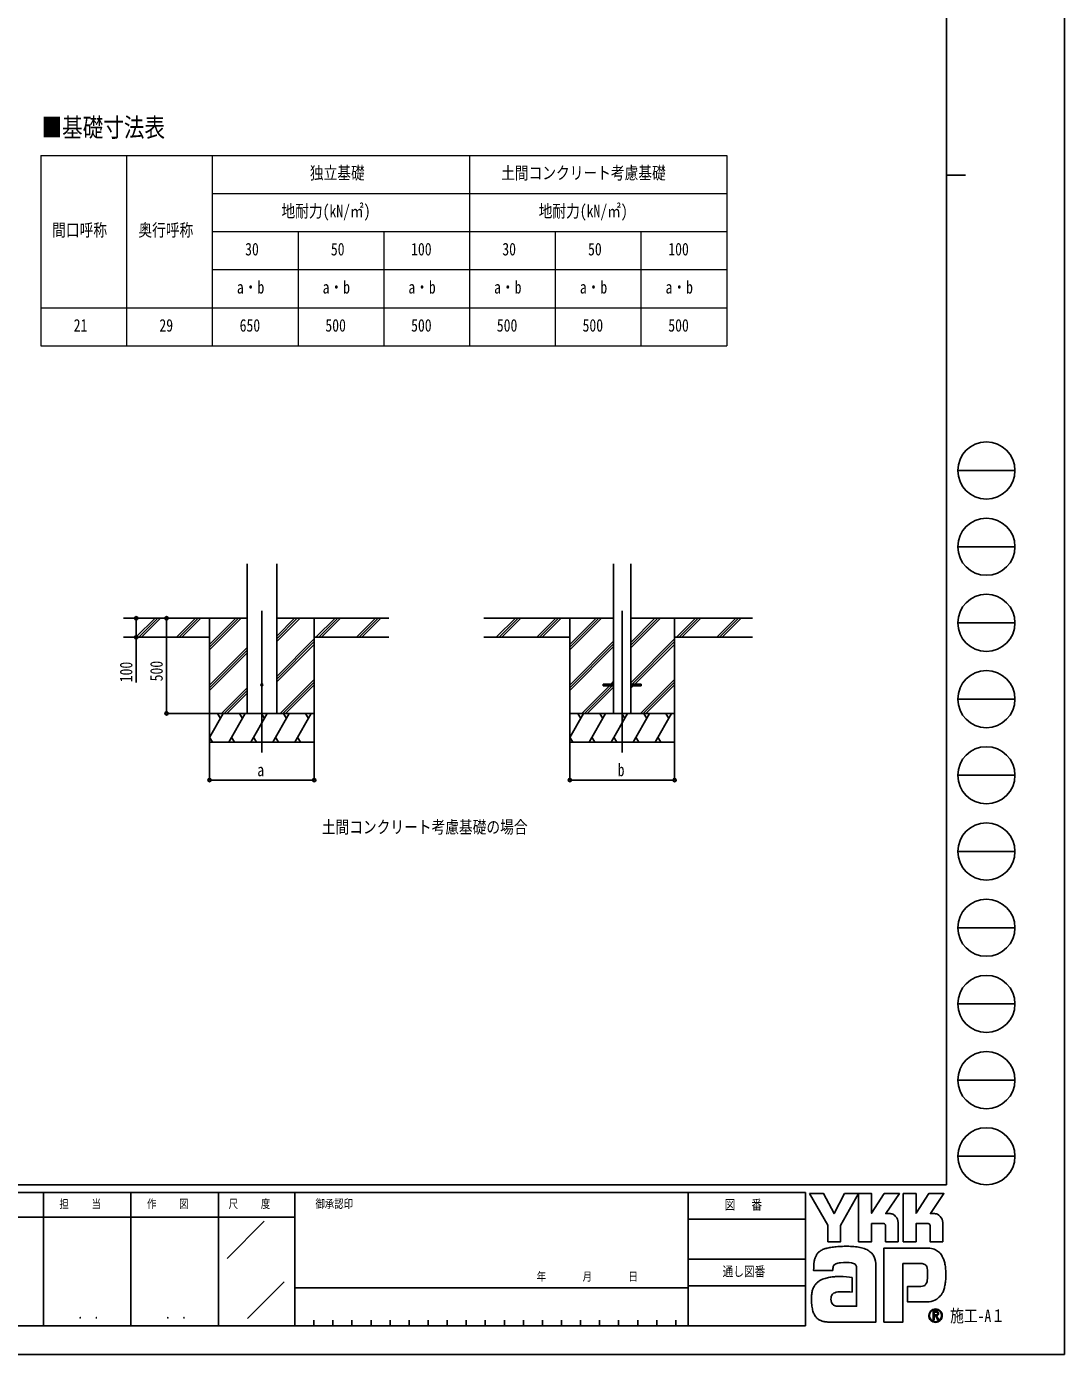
# Model space of a CAD drawing. Units: millimetres, scale not verified. Extents: x -8410 to 8410, y -5940 to 5940.
# Drawn here: x 2962 to 8410, y -5940 to 1030 of the extents above; entities that cross this region are included whole.
import ezdxf
from ezdxf.enums import TextEntityAlignment as Align

# ---------------------------------------------------------------- set-up
doc = ezdxf.new("R2010")
doc.units = ezdxf.units.MM
doc.header["$LTSCALE"] = 30
doc.layers.add('0-1_TABLE1', color=7, linetype='Continuous', lineweight=18)
for name, color, linetype in [('0-2_USER1', 3, 'Continuous'), ('0-3_YKK_12', 2, 'Continuous'), ('0-4_YKK_13', 4, 'Continuous'), ('0-5_YKK_A1', 4, 'Continuous'), ('0-6_YKK_D', 6, 'Continuous'), ('0-7_YKK_ZWAK', 7, 'Continuous')]:
    doc.layers.add(name, color=color, linetype=linetype)
doc.styles.add('ＭＳ ゴシック', font='')
doc.styles.get('ＭＳ ゴシック').set_extended_font_data('MS Gothic')

msp = doc.modelspace()

# ---------------------------------------------------------------- linework, layer by layer
at = {"layer": '0-1_TABLE1'}
for p, q in [((3037.13, 354.21), (6637.13, 354.21)), ((3037.13, 354.21), (3037.13, -645.79)), ((3487.13, 354.21), (3487.13, -645.79)), ((3937.13, 354.21), (3937.13, -645.79)), ((5287.13, 354.21), (5287.13, -645.79)), ((3937.13, 154.21), (6637.13, 154.21)), ((3937.13, -45.79), (6637.13, -45.79)), ((4387.13, -45.79), (4387.13, -645.79)), ((4837.13, -45.79), (4837.13, -645.79)), ((5737.13, -45.79), (5737.13, -645.79)), ((6187.13, -45.79), (6187.13, -645.79)), ((3937.13, -245.79), (6637.13, -245.79)), ((3037.13, -445.79), (6637.13, -445.79)), ((3037.13, -645.79), (6637.13, -645.79))]:
    msp.add_line(p, q, dxfattribs=at)
msp.add_lwpolyline([(6637.13, 354.21), (6637.13, -45.79), (6637.13, -645.79)], dxfattribs=at)
at = {"layer": '0-3_YKK_12'}
for p, q in [((4197.2, -2037.03), (4197.2, -2780.35)), ((6088.77, -2037.03), (6088.77, -2780.35))]:
    msp.add_line(p, q, dxfattribs=at)
at = {"layer": '0-4_YKK_13'}
for p, q in [((5988.77, -2420.77), (5988.77, -2429.77)), ((5988.77, -2420.77), (6043.57, -2420.77)), ((5988.77, -2429.77), (6043.57, -2429.77)), ((6133.97, -2420.77), (6188.77, -2420.77)), ((6133.97, -2429.77), (6188.77, -2429.77)), ((6188.77, -2420.77), (6188.77, -2429.77))]:
    msp.add_line(p, q, dxfattribs=at)
msp.add_circle((4197.2, -2425.27), 5, dxfattribs=at)
at = {"layer": '0-5_YKK_A1'}
for p, q in [((4119.45, -2575.27), (4119.45, -1789.92)), ((4274.95, -2575.27), (4274.95, -1789.92)), ((6043.57, -1789.92), (6043.57, -2575.27)), ((6133.97, -1789.92), (6133.97, -2575.27)), ((4119.45, -2075.27), (3471.25, -2075.27)), ((3537.93, -2173.86), (3636.53, -2075.27)), ((3550.67, -2175.27), (3650.67, -2075.27)), ((3564.81, -2175.27), (3664.81, -2075.27)), ((3750.06, -2173.86), (3848.66, -2075.27)), ((3762.8, -2175.27), (3862.8, -2075.27)), ((3776.95, -2175.27), (3876.95, -2075.27)), ((3922.2, -2075.27), (3922.2, -2725.27)), ((3922.2, -2242.15), (4089.08, -2075.27)), ((3922.2, -2228), (4074.94, -2075.27)), ((3922.2, -2213.86), (4060.79, -2075.27)), ((4274.95, -2197.77), (4397.45, -2075.27)), ((4274.95, -2183.62), (4383.3, -2075.27)), ((4274.95, -2169.48), (4369.16, -2075.27)), ((4274.95, -2075.27), (4862.82, -2075.27)), ((4472.2, -2075.27), (4472.2, -2725.27)), ((4481.29, -2175.27), (4581.29, -2075.27)), ((4495.44, -2175.27), (4595.44, -2075.27)), ((4509.58, -2175.27), (4609.58, -2075.27)), ((4693.43, -2175.27), (4793.43, -2075.27)), ((4707.57, -2175.27), (4807.57, -2075.27)), ((4721.71, -2175.27), (4821.71, -2075.27)), ((6043.57, -2075.27), (5362.82, -2075.27)), ((5429.5, -2173.86), (5528.1, -2075.27)), ((5442.24, -2175.27), (5542.24, -2075.27)), ((5456.38, -2175.27), (5556.39, -2075.27)), ((5641.64, -2173.86), (5740.23, -2075.27)), ((5654.37, -2175.27), (5754.37, -2075.27)), ((5668.52, -2175.27), (5768.52, -2075.27)), ((5813.77, -2075.27), (5813.77, -2725.27)), ((5813.77, -2242.15), (5980.65, -2075.27)), ((5813.77, -2228), (5966.51, -2075.27)), ((5813.77, -2213.86), (5952.36, -2075.27)), ((6133.97, -2230.31), (6289.02, -2075.27)), ((6133.97, -2216.17), (6274.87, -2075.27)), ((6133.97, -2202.03), (6260.73, -2075.27)), ((6133.97, -2075.27), (6771.97, -2075.27)), ((6363.77, -2075.27), (6363.77, -2725.27)), ((6372.86, -2175.27), (6472.86, -2075.27)), ((6387.01, -2175.27), (6487.01, -2075.27)), ((6401.15, -2175.27), (6501.15, -2075.27)), ((6585, -2175.27), (6685, -2075.27)), ((6599.14, -2175.27), (6699.14, -2075.27)), ((6613.28, -2175.27), (6713.28, -2075.27)), ((3922.2, -2175.27), (3471.25, -2175.27)), ((3922.2, -2425.99), (4119.45, -2228.74)), ((4274.95, -2381.61), (4472.2, -2184.36)), ((4274.95, -2395.75), (4472.2, -2198.5)), ((4274.95, -2409.9), (4472.2, -2212.65)), ((4472.2, -2175.27), (4862.82, -2175.27)), ((5813.77, -2175.27), (5362.82, -2175.27)), ((5813.77, -2425.99), (6043.57, -2196.2)), ((5813.77, -2440.13), (6043.57, -2210.34)), ((5813.77, -2454.28), (6043.57, -2224.48)), ((6133.97, -2414.16), (6363.77, -2184.36)), ((6141.5, -2420.77), (6363.77, -2198.5)), ((6155.65, -2420.77), (6363.77, -2212.65)), ((6363.77, -2175.27), (6771.97, -2175.27)), ((3922.2, -2440.13), (4119.45, -2242.89)), ((3922.2, -2454.28), (4119.45, -2257.03)), ((4293.42, -2575.27), (4472.2, -2396.49)), ((4307.56, -2575.27), (4472.2, -2410.63)), ((4321.71, -2575.27), (4472.2, -2424.78)), ((5876.63, -2575.27), (6022.13, -2429.77)), ((5890.77, -2575.27), (6036.27, -2429.77)), ((5904.91, -2575.27), (6043.57, -2436.61)), ((6031.13, -2420.77), (6043.57, -2408.33)), ((6133.97, -2442.45), (6146.65, -2429.77)), ((6184.99, -2575.27), (6363.77, -2396.49)), ((6199.13, -2575.27), (6363.77, -2410.63)), ((6213.28, -2575.27), (6363.77, -2424.78)), ((3985.06, -2575.27), (4119.45, -2440.88)), ((3999.2, -2575.27), (4119.45, -2455.02)), ((4013.34, -2575.27), (4119.45, -2469.16)), ((4472.2, -2575.27), (3922.2, -2575.27)), ((3922.2, -2700.72), (3994.63, -2575.27)), ((3979.62, -2601.25), (3964.62, -2575.27)), ((4023.49, -2725.27), (4110.1, -2575.27)), ((4095.1, -2601.25), (4080.1, -2575.27)), ((4138.96, -2725.27), (4225.57, -2575.27)), ((4210.56, -2601.25), (4195.56, -2575.27)), ((4254.43, -2725.27), (4341.04, -2575.27)), ((4326.04, -2601.25), (4311.03, -2575.27)), ((4369.9, -2725.27), (4456.51, -2575.27)), ((4441.51, -2601.25), (4426.51, -2575.27)), ((6363.77, -2575.27), (5813.77, -2575.27)), ((5813.77, -2700.72), (5886.2, -2575.27)), ((5871.2, -2601.25), (5856.19, -2575.27)), ((5915.06, -2725.27), (6001.67, -2575.27)), ((5986.67, -2601.25), (5971.67, -2575.27)), ((6030.53, -2725.27), (6117.14, -2575.27)), ((6102.14, -2601.25), (6087.13, -2575.27)), ((6146, -2725.27), (6232.61, -2575.27)), ((6217.61, -2601.25), (6202.6, -2575.27)), ((6261.47, -2725.27), (6348.08, -2575.27)), ((6333.08, -2601.25), (6318.08, -2575.27)), ((3923.02, -2699.29), (3938.02, -2725.26)), ((4038.49, -2699.29), (4053.49, -2725.27)), ((4153.96, -2699.29), (4168.96, -2725.27)), ((4269.43, -2699.29), (4284.43, -2725.27)), ((4384.9, -2699.29), (4399.9, -2725.27)), ((5814.59, -2699.29), (5829.59, -2725.26)), ((5930.06, -2699.29), (5945.06, -2725.27)), ((6045.53, -2699.29), (6060.53, -2725.27)), ((6161, -2699.29), (6176, -2725.27)), ((6276.47, -2699.29), (6291.47, -2725.27)), ((3922.2, -2725.27), (4472.2, -2725.27)), ((5813.77, -2725.27), (6363.77, -2725.27))]:
    msp.add_line(p, q, dxfattribs=at)
at = {"layer": '0-6_YKK_D'}
for p, q in [((3697.14, -2075.27), (3697.14, -2575.27)), ((3921.2, -2575.27), (3696.14, -2575.27)), ((3922.2, -2725.27), (3922.2, -2926.27)), ((4472.2, -2725.27), (4472.2, -2926.27)), ((5813.77, -2725.27), (5813.77, -2926.27)), ((6363.77, -2725.27), (6363.77, -2926.27)), ((3922.2, -2925.27), (4472.2, -2925.27)), ((5813.77, -2925.27), (6363.77, -2925.27))]:
    msp.add_line(p, q, dxfattribs=at)
msp.add_lwpolyline([(3537.86, -2075.27), (3537.86, -2175.27), (3537.86, -2412.47)], dxfattribs=at)
for centre in [(3537.86, -2075.27), (3697.14, -2075.27), (3537.86, -2175.27), (3697.14, -2575.27), (3922.2, -2925.27), (4472.2, -2925.27), (5813.77, -2925.27), (6363.77, -2925.27)]:
    msp.add_circle(centre, 8.5, dxfattribs=at)
at = {"layer": '0-7_YKK_ZWAK'}
for p, q in [((7790.04, 5550), (7790.04, -5050)), ((7790.04, 250), (7890.04, 250)), ((7850.04, -1300), (8150.04, -1300)), ((7850.04, -1700), (8150.04, -1700)), ((7850.04, -2100), (8150.04, -2100)), ((7850.04, -2500), (8150.04, -2500)), ((7850.04, -2900), (8150.04, -2900)), ((7850.04, -3300), (8150.04, -3300)), ((7850.04, -3700), (8150.04, -3700)), ((7850.04, -4100), (8150.04, -4100)), ((7850.04, -4500), (8150.04, -4500)), ((7850.04, -4900), (8150.04, -4900)), ((7790.04, -5050), (-7809.96, -5050)), ((3050.04, -5090), (3050.04, -5790)), ((3510.04, -5090), (3510.04, -5790)), ((3970.04, -5090), (3970.04, -5790)), ((4370.04, -5090), (3970.04, -5090)), ((6435.04, -5090), (4370.04, -5090)), ((4370.04, -5090), (4370.04, -5790)), ((6435.04, -5090), (6435.04, -5790)), ((7050.04, -5090), (6435.04, -5090)), ((7050.04, -5090), (7050.04, -5790)), ((3970.04, -5220), (2590.04, -5220)), ((3970.04, -5220), (4370.04, -5220)), ((4014.21, -5436.58), (4210.07, -5240.72)), ((6435.04, -5230), (7050.04, -5230)), ((6435.04, -5440), (7050.04, -5440)), ((4121.34, -5751.98), (4313.78, -5559.54)), ((4370.04, -5590), (6435.04, -5590)), ((7050.04, -5580), (6435.04, -5580)), ((4470.04, -5760), (4470.04, -5790)), ((4570.04, -5760), (4570.04, -5790)), ((4670.04, -5760), (4670.04, -5790)), ((4770.04, -5760), (4770.04, -5790)), ((4870.04, -5760), (4870.04, -5790)), ((4970.04, -5760), (4970.04, -5790)), ((5070.04, -5760), (5070.04, -5790)), ((5170.04, -5760), (5170.04, -5790)), ((5270.04, -5760), (5270.04, -5790)), ((5370.04, -5760), (5370.04, -5790)), ((5470.04, -5760), (5470.04, -5790)), ((5570.04, -5760), (5570.04, -5790)), ((5670.04, -5760), (5670.04, -5790)), ((5770.04, -5760), (5770.04, -5790)), ((5870.04, -5760), (5870.04, -5790)), ((5970.04, -5760), (5970.04, -5790)), ((6070.04, -5760), (6070.04, -5790)), ((6170.04, -5760), (6170.04, -5790)), ((6270.04, -5760), (6270.04, -5790)), ((6370.04, -5760), (6370.04, -5790)), ((7733.35, -5767.96), (7733.35, -5767.96)), ((2590.04, -5790), (3970.04, -5790)), ((3970.04, -5790), (4370.04, -5790)), ((4370.04, -5790), (6435.04, -5790)), ((6435.04, -5790), (7050.04, -5790))]:
    msp.add_line(p, q, dxfattribs=at)
for points in [[(-8410, -5940), (8410, -5940), (8410, 5940), (-8410, 5940)], [(7072.04, -5096), (7145.66, -5096), (7200.94, -5200.2), (7256.08, -5096), (7329.75, -5096), (7235.34, -5263.98), (7235.34, -5348.27), (7168.19, -5348.27), (7168.19, -5261.71)]]:
    msp.add_lwpolyline(points, close=True, dxfattribs=at)
for points in [[(3970.04, -5090), (2590.04, -5090), (2590.04, -5790)], [(7461.09, -5253.22), (7397.54, -5253.22), (7397.54, -5348.19), (7329.83, -5348.19), (7329.83, -5096), (7397.54, -5096), (7397.54, -5199.17), (7464.14, -5096), (7543.68, -5096), (7472.32, -5200.42), (7474.85, -5200.42), (7477.64, -5200.42), (7480.51, -5200.42), (7483.26, -5200.42), (7485.73, -5200.42), (7487.72, -5200.42), (7489.05, -5200.42), (7489.53, -5200.42)], [(7695.02, -5253.22), (7631.54, -5253.22), (7631.54, -5348.27), (7563.79, -5348.27), (7563.79, -5096), (7631.54, -5096), (7631.54, -5199.17), (7698.06, -5096), (7777.61, -5096), (7706.25, -5200.42), (7708.8, -5200.42), (7711.61, -5200.42), (7714.47, -5200.42), (7717.23, -5200.42), (7719.68, -5200.42), (7721.66, -5200.42), (7722.98, -5200.42), (7723.46, -5200.42)], [(7509.01, -5204.43), (7517.1, -5209.04), (7523.95, -5215.07), (7529.45, -5222.24), (7533.51, -5230.3), (7536.02, -5238.99), (7536.88, -5248.07), (7536.88, -5348.44), (7470.82, -5348.44), (7470.82, -5262.82)], [(7742.96, -5204.43), (7751.07, -5209.04), (7757.95, -5215.07), (7763.48, -5222.24), (7767.56, -5230.3), (7770.09, -5238.99), (7770.96, -5248.07), (7770.96, -5348.27), (7704.75, -5348.27), (7704.75, -5262.82)], [(7657.74, -5463.01), (7562.39, -5463.01), (7562.39, -5770), (7462.46, -5770), (7462.46, -5381.58), (7694.7, -5381.58)], [(7757.43, -5409.02), (7763.94, -5417.25), (7768.83, -5425.22), (7772.23, -5432.43)], [(7209.59, -5464.62), (7204.95, -5467.24), (7201.32, -5470.44), (7198.58, -5474.17), (7196.58, -5478.39), (7195.21, -5483.06), (7194.32, -5488.14), (7193.78, -5493.58), (7193.46, -5499.33), (7093.49, -5499.58), (7093.78, -5485.91), (7094.34, -5470.54)], [(7415.42, -5438.33), (7418.25, -5449.8), (7419.86, -5462.09), (7420.37, -5475.17), (7420.37, -5770), (7179.1, -5770)], [(7247.89, -5531.05), (7266.81, -5532.3), (7281.69, -5533.97), (7291.42, -5535.53), (7294.91, -5536.47), (7294.91, -5612.95), (7283.84, -5611.78), (7271.71, -5611.12), (7259.29, -5610.87), (7247.37, -5610.9), (7236.74, -5611.12), (7228.17, -5611.42), (7222.45, -5611.68), (7220.37, -5611.78), (7211.72, -5613.36), (7204.27, -5615.84), (7198, -5619.22), (7192.93, -5623.54), (7189.05, -5628.79), (7186.37, -5635.01), (7184.87, -5642.2), (7184.57, -5650.38), (7185.52, -5659.38), (7187.44, -5666.81), (7190.19, -5672.83), (7193.65, -5677.58), (7197.72, -5681.19), (7202.27, -5683.81), (7207.17, -5685.58), (7212.32, -5686.65), (7318.52, -5686.65), (7318.52, -5490.15), (7318.56, -5486.25), (7318.35, -5482.44), (7317.85, -5478.77), (7317, -5475.29), (7315.72, -5472.05), (7313.97, -5469.09), (7311.67, -5466.48), (7308.78, -5464.25)], [(7308.78, -5464.25), (7302.55, -5461.8), (7292.59, -5459.73), (7279.88, -5458.2), (7265.41, -5457.39), (7250.17, -5457.45), (7235.13, -5458.57)], [(7691.65, -5521.99), (7691.53, -5509.26), (7690.92, -5497.8), (7689.48, -5487.72), (7686.87, -5479.19)], [(7749.13, -5641.94), (7739.9, -5649.11), (7730.29, -5654.75), (7720.37, -5658.96), (7710.2, -5661.84), (7699.87, -5663.49), (7689.44, -5664.02), (7586.72, -5664.02), (7586.72, -5583.33), (7644.64, -5583.33), (7655.32, -5583.18), (7664.71, -5582.27), (7672.77, -5579.9)], [(7749.21, -5725.19), (7749.16, -5724.02), (7749.02, -5722.89), (7748.77, -5721.81), (7748.44, -5720.78), (7748.01, -5719.8), (7747.48, -5718.88), (7746.87, -5718.02), (7746.16, -5717.22), (7745.23, -5716.41), (7744.21, -5715.69), (7743.08, -5715.08), (7741.86, -5714.58), (7740.56, -5714.19), (7739.17, -5713.91), (7737.7, -5713.74), (7736.16, -5713.69), (7721, -5713.69), (7721, -5758.28), (7725.58, -5758.28), (7725.58, -5718.23), (7736.16, -5718.23), (7737.25, -5718.27), (7738.27, -5718.38), (7739.24, -5718.55), (7740.13, -5718.8), (7740.94, -5719.11), (7741.69, -5719.49), (7742.35, -5719.94), (7742.93, -5720.44)], [(7744.72, -5725.19), (7744.44, -5727.34), (7743.67, -5729.03), (7742.52, -5730.31), (7741.09, -5731.25), (7739.49, -5731.89), (7737.81, -5732.28), (7736.16, -5732.48), (7734.66, -5732.53), (7730.69, -5732.53), (7732.69, -5735.94), (7745.79, -5758.43), (7751.03, -5758.43), (7738.4, -5736.78), (7739.58, -5736.55), (7740.71, -5736.25), (7741.78, -5735.89), (7742.79, -5735.46), (7743.74, -5734.98), (7744.62, -5734.43), (7745.43, -5733.82), (7746.16, -5733.15)]]:
    msp.add_lwpolyline(points, dxfattribs=at)
for centre in [(8000.04, -1300), (8000.04, -1700), (8000.04, -2100), (8000.04, -2500), (8000.04, -2900), (8000.04, -3300), (8000.04, -3700), (8000.04, -4100), (8000.04, -4500), (8000.04, -4900)]:
    msp.add_circle(centre, 150, dxfattribs=at)
for centre, radius, start, end in [((7489.63, -5250.38), 49.95, 78.26798, 90.11215), ((7490.35, -5246.74), 46.25, 66.19963, 78.22058), ((7723.56, -5250.47), 50.04, 78.27851, 90.10826), ((7724.25, -5246.96), 46.47, 66.2483, 78.23226), ((7461.45, -5262.59), 9.38, 358.57817, 92.1683), ((7695.42, -5262.54), 9.33, 358.29941, 92.43455), ((7183.21, -5462.58), 87.16, 152.2125, 163.4865), ((7169.87, -5455.68), 72.15, 138.03852, 152.12015), ((7169.86, -5456.02), 72.36, 122.60463, 137.83438), ((7179.43, -5471.49), 90.56, 108.37421, 122.42809), ((7194.59, -5525.38), 146.5, 100.93159, 107.35499), ((7244.11, -5765.63), 391.8, 97.86054, 101.37938), ((7267.36, -5927.16), 554.99, 94.90201, 97.9576), ((7268.94, -5940.09), 568, 91.6169, 94.94971), ((7266.74, -5848.12), 476.01, 87.51794, 91.66439), ((7272.92, -5715.55), 343.3, 81.92631, 87.59083), ((7291.17, -5590.46), 216.88, 73.67137, 82.05943), ((7318.25, -5499.84), 122.3, 60.60528, 73.9085), ((7329.34, -5477.73), 97.61, 52.17347, 59.90542), ((7339.25, -5464.9), 81.39, 43.55042, 52.14561), ((7344.71, -5459.62), 73.79, 34.48659, 43.50182), ((7344.75, -5459.5), 73.7, 25.58915, 34.43128), ((7338.19, -5462.58), 80.94, 17.43089, 25.54591), ((7690.91, -5488.43), 106.91, 78.73198, 87.96551), ((7694.04, -5472.4), 90.58, 69.03034, 78.69541), ((7696.97, -5464.6), 82.25, 59.39484, 68.9885), ((7698.32, -5462.23), 79.52, 50.3012, 59.3616), ((7697.83, -5462.79), 80.27, 42.05209, 50.28551), ((7658.18, -5485.62), 125.84, 14.76267, 25.00486), ((7275.61, -5480.92), 181.57, 171.55622, 176.72493), ((7214.08, -5471.73), 119.36, 163.48385, 171.57982), ((7235.98, -5527.26), 67.97, 102.4979, 112.84632), ((7249.13, -5583.99), 126.2, 96.37207, 102.75341), ((7658.28, -5512.02), 49.01, 77.94572, 90.63794), ((7662.54, -5492.03), 28.57, 60.20991, 77.92418), ((7665.3, -5486.84), 22.7, 39.8078, 59.75378), ((7661.42, -5489.81), 27.58, 22.65544, 39.38165), ((7581, -5506.66), 205.84, 7.9139, 14.95041), ((7503.91, -5517.87), 283.74, 2.54376, 8.01251), ((7459.73, -5520.19), 327.99, 357.76419, 2.60674), ((7169.86, -5625.34), 85.1, 142.04688, 153.80771), ((7166.95, -5623.26), 81.53, 130.60221, 141.94427), ((7171.75, -5629.03), 89.03, 120.60724, 130.53081), ((7181.23, -5645.15), 107.73, 112.58838, 120.58162), ((7193.99, -5675.8), 140.93, 106.61303, 112.59024), ((7214.05, -5743.23), 211.28, 99.87193, 106.59825), ((7225.29, -5806.54), 275.59, 94.78469, 99.91711), ((7230.76, -5869.54), 338.82, 90.80099, 94.81812), ((7231.59, -5916.45), 385.74, 87.57779, 90.82714), ((7663.44, -5558.86), 23.02, 293.91672, 314.09376), ((7660.3, -5556.09), 27.2, 314.78099, 333.92928), ((7640.1, -5546.28), 49.66, 334.00676, 347.34989), ((7584.99, -5533.52), 106.22, 347.14308, 355.40008), ((7464.41, -5523.15), 227.25, 355.2339, 0.29193), ((7538.3, -5529.59), 248.83, 347.15166, 352.97565), ((7472.34, -5521), 315.35, 352.8937, 357.82206), ((7276.27, -5646.97), 194.58, 174.55588, 182.47272), ((7217.96, -5641.39), 136.01, 164.97537, 174.56739), ((7184.91, -5632.58), 101.81, 153.89178, 164.94341), ((7682.46, -5566.77), 100.47, 311.57033, 318.66243), ((7670.83, -5556.57), 115.94, 318.67367, 325.29112), ((7700.72, -5578.85), 78.7, 326.23251, 339.61931), ((7626.81, -5550.23), 157.95, 339.22498, 347.31457), ((7384.99, -5645.26), 303.3, 181.90948, 187.89042), ((7257.39, -5663.21), 174.43, 187.80471, 196.36971), ((7190.01, -5683.12), 104.18, 196.3102, 208.20993), ((7733.4, -5736.38), 35.28, 90.09157, 179.92363), ((7733.18, -5736.27), 31.37, 134.8007, 180.12175), ((7733.27, -5736.09), 31.31, 89.86602, 135.149), ((7733.4, -5736.31), 35.22, 44.93442, 90.08536), ((7733.41, -5736.33), 31.55, 45.03108, 90.11509), ((7733.43, -5736.34), 31.54, 0.00643, 45.07115), ((7733.68, -5736.2), 34.94, 359.78949, 45.13288), ((7160.67, -5698.73), 70.94, 208.29777, 223.35561), ((7154.05, -5704.55), 62.13, 223.64205, 239.63663), ((7159.54, -5694.56), 73.53, 239.8785, 253.65355), ((7169.6, -5660.02), 109.51, 253.69102, 263.74909), ((7178.12, -5584.19), 185.81, 263.68487, 270.30455), ((7733.19, -5736.42), 35.07, 179.86065, 225.14399), ((7733.05, -5736.47), 31.25, 179.75513, 225.29722), ((7733.36, -5736.42), 35.18, 224.94536, 269.98445), ((7733.29, -5736.75), 31.21, 224.62822, 270.10973), ((7733.35, -5736.25), 35.36, 269.98802, 314.93777), ((7733.3, -5736.28), 31.68, 270.09072, 359.90926), ((7738.02, -5725.01), 6.71, 358.3894, 42.86139), ((7738.15, -5725.51), 11.07, 316.37674, 1.6565), ((7733.59, -5736.48), 35.03, 314.92572, 0.23508)]:
    msp.add_arc(centre, radius, start, end, dxfattribs=at)

# ---------------------------------------------------------------- texts
at = {"layer": '0-1_TABLE1', "style": 'ＭＳ ゴシック', "width": 0.8}
for s, p in [('独立基礎', (4448.93, 209.21)), ('土間コンクリート考慮基礎', (5453.33, 209.21)), ('地耐力(kN/㎡)', (4300.13, 9.21)), ('地耐力(kN/㎡)', (5650.13, 9.21)), ('間口呼称', (3096.53, -90.79)), ('奥行呼称', (3548.93, -90.79)), ('30', (4109.33, -190.79)), ('50', (4559.33, -190.79)), ('100', (4980.53, -190.79)), ('30', (5459.33, -190.79)), ('50', (5909.33, -190.79)), ('100', (6330.53, -190.79)), ('a・b', (4066.13, -390.79)), ('a・b', (4516.13, -390.79)), ('a・b', (4966.13, -390.79)), ('a・b', (5416.13, -390.79)), ('a・b', (5866.13, -390.79)), ('a・b', (6316.13, -390.79)), ('21', (3209.33, -590.79)), ('29', (3659.33, -590.79)), ('650', (4080.53, -590.79)), ('500', (4530.53, -590.79)), ('500', (4980.53, -590.79)), ('500', (5430.53, -590.79)), ('500', (5880.53, -590.79)), ('500', (6330.53, -590.79))]:
    msp.add_text(s, height=65.98, dxfattribs=at).set_placement(p, align=Align.BOTTOM_LEFT)
at = {"layer": '0-2_USER1', "style": 'ＭＳ ゴシック', "width": 0.8}
for s, height, p in [('■基礎寸法表', 98.97, (3040.91, 421.91)), ('土間コンクリート考慮基礎の場合', 65.98, (4511.81, -3224.46))]:
    msp.add_text(s, height=height, dxfattribs=at).set_placement(p, align=Align.BOTTOM_LEFT)
at = {"layer": '0-6_YKK_D', "style": 'ＭＳ ゴシック', "width": 0.8}
for s, p in [('100', (3537.06, -2411.67)), ('500', (3696.34, -2406.87))]:
    msp.add_text(s, height=65.98, rotation=90, dxfattribs=at).set_placement(p, align=Align.BOTTOM_LEFT)
for s, p in [('a', (4173.2, -2924.47)), ('b', (6064.77, -2924.47))]:
    msp.add_text(s, height=65.98, dxfattribs=at).set_placement(p, align=Align.BOTTOM_LEFT)
at = {"layer": '0-7_YKK_ZWAK', "style": 'ＭＳ ゴシック', "width": 0.8}
for s, height, p in [('担     当', 43.99, (3134.44, -5185)), ('作     図', 43.99, (3594.44, -5185)), ('尺     度', 43.99, (4022.84, -5185)), ('御承認印', 43.99, (4478.28, -5185)), ('図\u3000 番', 51.32, (6626.81, -5195)), ('年        月        日', 43.99, (5639.81, -5566.43)), ('通し図番', 51.32, (6615.61, -5545)), ('施工-A１', 65.98, (7810.04, -5790)), ('． ．', 51.83, (3230, -5768.7)), ('． ．', 51.83, (3690, -5768.7))]:
    msp.add_text(s, height=height, dxfattribs=at).set_placement(p, align=Align.BOTTOM_LEFT)

doc.saveas('drawing.dxf')
